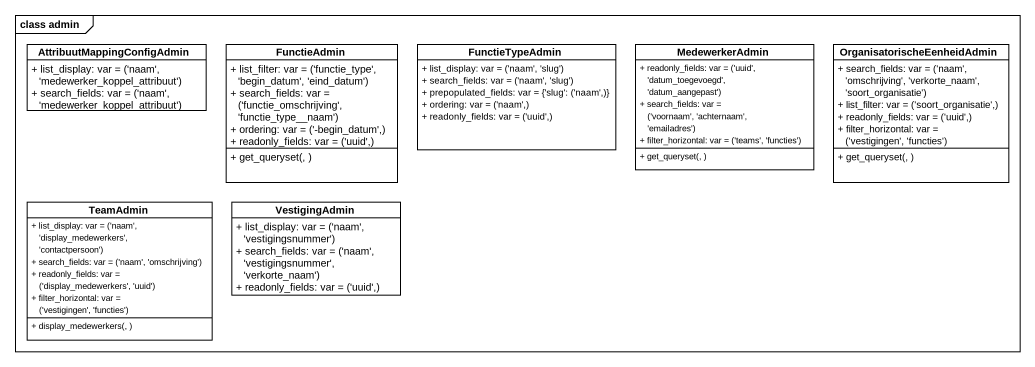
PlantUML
@startuml
mainframe class admin
hide circle
hide empty members
skinparam classAttributeIconSize 0
class AttribuutMappingConfigAdmin {
  {field} + list_display: var = ('naam', 'medewerker_koppel_attribuut')
  {field} + search_fields: var = ('naam', 'medewerker_koppel_attribuut')
}
class FunctieAdmin {
  {field} + list_filter: var = ('functie_type', 'begin_datum', 'eind_datum')
  {field} + search_fields: var = ('functie_omschrijving', 'functie_type__naam')
  {field} + ordering: var = ('-begin_datum',)
  {field} + readonly_fields: var = ('uuid',)
  + get_queryset(, )
}
class FunctieTypeAdmin {
  {field} + list_display: var = ('naam', 'slug')
  {field} + search_fields: var = ('naam', 'slug')
  {field} + prepopulated_fields: var = {'slug': ('naam',)}
  {field} + ordering: var = ('naam',)
  {field} + readonly_fields: var = ('uuid',)
}
class MedewerkerAdmin {
  {field} + readonly_fields: var = ('uuid', 'datum_toegevoegd', 'datum_aangepast')
  {field} + search_fields: var = ('voornaam', 'achternaam', 'emailadres')
  {field} + filter_horizontal: var = ('teams', 'functies')
  + get_queryset(, )
}
class OrganisatorischeEenheidAdmin {
  {field} + search_fields: var = ('naam', 'omschrijving', 'verkorte_naam', 'soort_organisatie')
  {field} + list_filter: var = ('soort_organisatie',)
  {field} + readonly_fields: var = ('uuid',)
  {field} + filter_horizontal: var = ('vestigingen', 'functies')
  + get_queryset(, )
}
class TeamAdmin {
  {field} + list_display: var = ('naam', 'display_medewerkers', 'contactpersoon')
  {field} + search_fields: var = ('naam', 'omschrijving')
  {field} + readonly_fields: var = ('display_medewerkers', 'uuid')
  {field} + filter_horizontal: var = ('vestigingen', 'functies')
  + display_medewerkers(, )
}
class VestigingAdmin {
  {field} + list_display: var = ('naam', 'vestigingsnummer')
  {field} + search_fields: var = ('naam', 'vestigingsnummer', 'verkorte_naam')
  {field} + readonly_fields: var = ('uuid',)
}
@enduml
